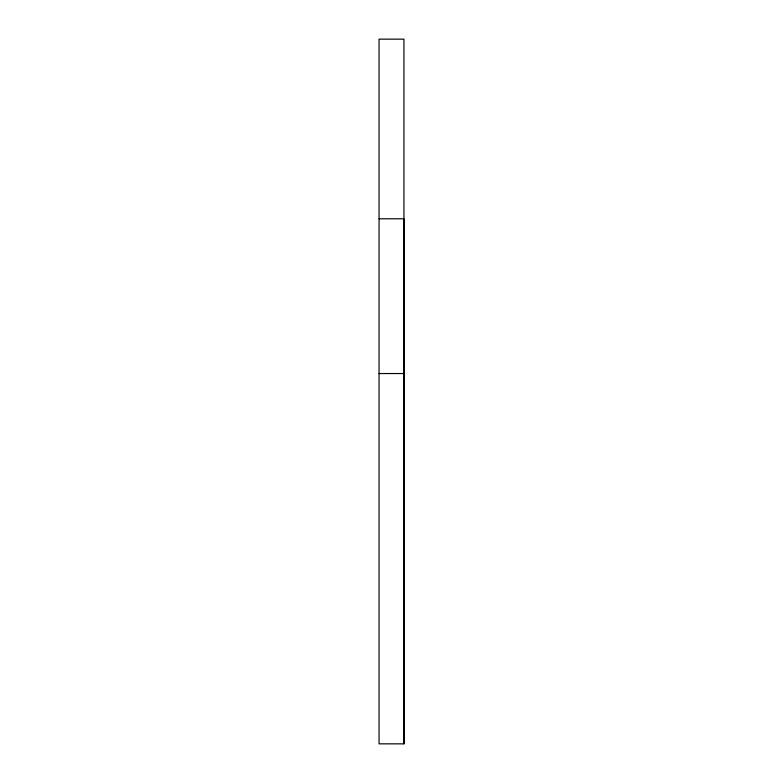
<?xml version="1.0" encoding="UTF-8"?>
<svg xmlns="http://www.w3.org/2000/svg" width="783" height="783" viewBox="0 0 783 783"><rect width="100%" height="100%" fill="white"/><g stroke="black" fill="none" stroke-linecap="round" stroke-linejoin="round"><path stroke-width="1.17" d="M403.94 743.85L403.94 39.15L379.06 39.15L379.06 743.85L403.94 743.85L403.94 218.78L379.06 218.78M379.06 373.54L403.94 373.54"/></g></svg>
